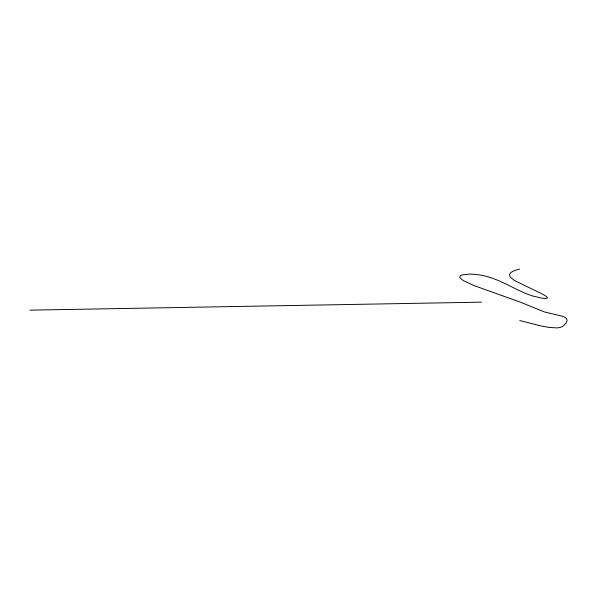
<?xml version="1.0" encoding="UTF-8"?>
<svg xmlns="http://www.w3.org/2000/svg" width="597" height="597" viewBox="0 0 597 597"><rect width="100%" height="100%" fill="white"/><g stroke="black" fill="none" stroke-linecap="round" stroke-linejoin="round"><path stroke-width="0.9" d="M519.509 269.083C516.039 270.247 511.219 270.762 509.502 274.478L510.092 276.844L514.293 280.471L541.725 293.709L546.106 296.231L547.613 297.858L545.927 298.522L542.77 298.328L532.845 296.037A36.066 14.268 23.3 0 1 524.509 292.978C508.957 286.082 494.129 276.351 476.824 274.568A51.058 20.194 23.3 0 0 469.242 274.105L461.891 275.008L460.048 276.083L459.824 277.568L463.145 280.53L474.115 285.62L520.338 302.164L544.524 311.977L563.128 316.447L565.956 317.895L567.15 320.179L566.247 322.813L563.128 326.163L560.128 327.492L556.882 327.91L549.27 327.44L541.852 326.156L519.8 320.559M29.85 310.156L481.503 302.157"/></g></svg>
